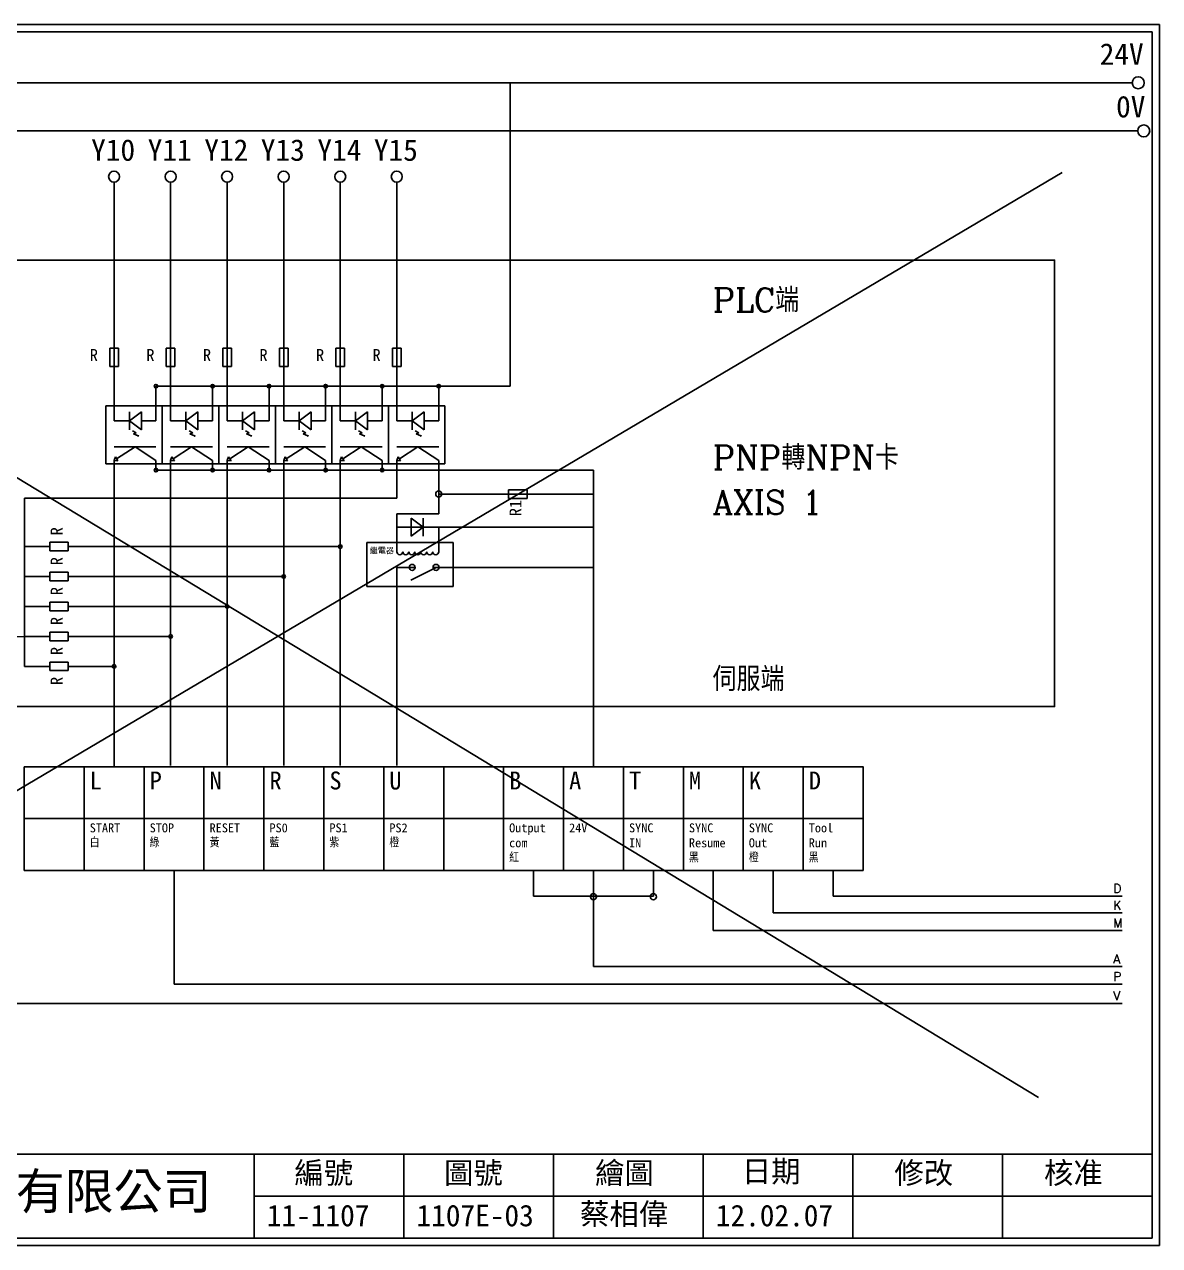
# Model space of a CAD drawing. Extents: x 627 to 914, y 3 to 207.
# Drawn here: x 724.6 to 914.2, y 3 to 207 of the extents above; entities that cross this region are included whole.
import ezdxf

# ---------------------------------------------------------------- set-up
doc = ezdxf.new("R2010")
doc.units = 0
doc.linetypes.add('HIDDEN0', pattern=[65, 50, -15])
doc.layers.get('0').update_dxf_attribs({"linetype": 'CONTINUOUS'})
doc.layers.add('圖框層', color=7, linetype='CONTINUOUS')
doc.layers.add('標尺寸層', color=3, linetype='CONTINUOUS')
doc.styles.add('CNS', font='romanc.shx', dxfattribs={"bigfont": 'chineset.shx'})
doc.styles.add('STSL', font='KAIU.TTF')

msp = doc.modelspace()

# ---------------------------------------------------------------- linework, layer by layer
at = {"color": 0}
for points in [[(724.53, 82.98), (734.54, 82.98), (734.54, 74.32), (724.53, 74.32)], [(784.59, 82.98), (794.6, 82.98), (794.6, 74.32), (784.59, 74.32)], [(724.53, 74.32), (734.54, 74.32), (734.54, 65.65), (724.53, 65.65)], [(734.54, 74.32), (744.55, 74.32), (744.55, 65.65), (734.54, 65.65)], [(744.55, 74.32), (754.56, 74.32), (754.56, 65.65), (744.55, 65.65)], [(754.56, 74.32), (764.57, 74.32), (764.57, 65.65), (754.56, 65.65)], [(764.57, 74.32), (774.58, 74.32), (774.58, 65.65), (764.57, 65.65)], [(774.58, 74.32), (784.59, 74.32), (784.59, 65.65), (774.58, 65.65)], [(784.59, 74.32), (794.6, 74.32), (794.6, 65.65), (784.59, 65.65)], [(794.6, 74.32), (804.61, 74.32), (804.61, 65.65), (794.6, 65.65)], [(804.61, 74.32), (814.62, 74.32), (814.62, 65.65), (804.61, 65.65)], [(814.62, 74.32), (824.63, 74.32), (824.63, 65.65), (814.62, 65.65)], [(824.63, 74.32), (834.64, 74.32), (834.64, 65.65), (824.63, 65.65)], [(834.64, 74.32), (844.65, 74.32), (844.65, 65.65), (834.64, 65.65)], [(844.65, 74.32), (854.66, 74.32), (854.66, 65.65), (844.65, 65.65)], [(854.66, 74.32), (864.67, 74.32), (864.67, 65.65), (854.66, 65.65)]]:
    msp.add_lwpolyline(points, close=True, dxfattribs=at)
for points in [[(734.54, 82.98), (744.55, 82.98), (744.55, 74.32), (734.54, 74.32)], [(744.55, 82.98), (754.56, 82.98), (754.56, 74.32), (744.55, 74.32)], [(754.56, 82.98), (764.57, 82.98), (764.57, 74.32), (754.56, 74.32)], [(764.57, 82.98), (774.58, 82.98), (774.58, 74.32), (764.57, 74.32)], [(774.58, 82.98), (784.59, 82.98), (784.59, 74.32), (774.58, 74.32)], [(794.6, 82.98), (804.61, 82.98), (804.61, 74.32), (794.6, 74.32)], [(804.61, 82.98), (814.62, 82.98), (814.62, 74.32), (804.61, 74.32)], [(814.62, 82.98), (824.63, 82.98), (824.63, 74.32), (814.62, 74.32)], [(824.63, 82.98), (834.64, 82.98), (834.64, 74.32), (824.63, 74.32)], [(834.64, 82.98), (844.65, 82.98), (844.65, 74.32), (834.64, 74.32)], [(844.65, 82.98), (854.66, 82.98), (854.66, 74.32), (844.65, 74.32)], [(854.66, 82.98), (864.67, 82.98), (864.67, 74.32), (854.66, 74.32)]]:
    msp.add_lwpolyline(points, close=True)
for centre in [(910.63, 197.22), (911.55, 189.19)]:
    msp.add_circle(centre, 1, dxfattribs=at)
at = {"layer": '圖框層', "color": 0}
for p, q in [((914.2, 206.97), (627.2, 206.97)), ((914.2, 3), (914.2, 206.97)), ((912.95, 205.72), (628.45, 205.72)), ((912.95, 4.25), (912.95, 205.72))]:
    msp.add_line(p, q, dxfattribs=at)
at = {"layer": '圖框層', "color": 7}
for p, q in [((628.45, 18.25), (912.95, 18.25)), ((762.95, 4.25), (762.95, 18.25)), ((787.95, 4.25), (787.95, 18.25)), ((812.95, 4.25), (812.95, 18.25)), ((837.95, 4.25), (837.95, 18.25)), ((862.95, 4.25), (862.95, 18.25)), ((887.95, 4.25), (887.95, 18.25)), ((762.95, 11.25), (912.95, 11.25)), ((628.45, 4.25), (912.95, 4.25)), ((627.2, 3), (914.2, 3))]:
    msp.add_line(p, q, dxfattribs=at)
at = {"layer": '標尺寸層', "color": 0}
for p, q in [((632.04, 197.22), (909.63, 197.22)), ((632.68, 189.19), (910.55, 189.19))]:
    msp.add_line(p, q, dxfattribs=at)
at = {"layer": '標尺寸層'}
for p, q in [((805.72, 146.55), (805.72, 197.22)), ((767.88, 144.65), (767.88, 180.63)), ((777.32, 144.65), (777.32, 180.63)), ((786.77, 144.65), (786.77, 180.63)), ((767.16, 152.91), (767.88, 152.91)), ((767.16, 152.91), (767.16, 149.81)), ((768.6, 152.91), (767.88, 152.91)), ((768.6, 152.91), (768.6, 149.81)), ((776.6, 152.91), (777.32, 152.91)), ((776.6, 152.91), (776.6, 149.81)), ((778.05, 152.91), (777.32, 152.91)), ((778.05, 152.91), (778.05, 149.81)), ((786.05, 152.91), (786.77, 152.91)), ((786.05, 152.91), (786.05, 149.81)), ((787.49, 152.91), (786.77, 152.91)), ((787.49, 152.91), (787.49, 149.81)), ((767.16, 149.81), (767.88, 149.81)), ((768.6, 149.81), (767.88, 149.81)), ((776.6, 149.81), (777.32, 149.81)), ((778.05, 149.81), (777.32, 149.81)), ((786.05, 149.81), (786.77, 149.81)), ((787.49, 149.81), (786.77, 149.81)), ((746.54, 146.55), (805.72, 146.55)), ((746.54, 144.65), (746.54, 146.55)), ((755.99, 144.65), (755.99, 146.55)), ((765.43, 144.65), (765.43, 146.55)), ((774.88, 144.65), (774.88, 146.55)), ((784.32, 144.65), (784.32, 146.55)), ((793.77, 144.65), (793.77, 146.55)), ((747.59, 143.29), (738.15, 143.29)), ((738.15, 143.29), (738.15, 133.55)), ((739.54, 140.77), (739.54, 144.65)), ((746.54, 144.65), (746.54, 140.77)), ((757.04, 143.29), (747.59, 143.29)), ((747.59, 143.29), (747.59, 133.55)), ((747.59, 143.29), (747.59, 133.55)), ((748.99, 140.77), (748.99, 144.65)), ((755.99, 144.65), (755.99, 140.77)), ((766.48, 143.29), (757.04, 143.29)), ((757.04, 143.29), (757.04, 133.55)), ((757.04, 143.29), (757.04, 133.55)), ((758.43, 140.77), (758.43, 144.65)), ((765.43, 144.65), (765.43, 140.77)), ((775.93, 143.29), (766.48, 143.29)), ((766.48, 143.29), (766.48, 133.55)), ((766.48, 143.29), (766.48, 133.55)), ((767.88, 140.77), (767.88, 144.65)), ((774.88, 144.65), (774.88, 140.77)), ((785.37, 143.29), (775.93, 143.29)), ((775.93, 143.29), (775.93, 133.55)), ((775.93, 143.29), (775.93, 133.55)), ((777.32, 140.77), (777.32, 144.65)), ((784.32, 144.65), (784.32, 140.77)), ((794.82, 143.29), (785.37, 143.29)), ((785.37, 143.29), (785.37, 133.55)), ((785.37, 143.29), (785.37, 133.55)), ((786.77, 140.77), (786.77, 144.65)), ((793.77, 144.65), (793.77, 140.77)), ((794.82, 143.29), (794.82, 133.55)), ((794.82, 143.29), (794.82, 133.55)), ((742.1, 140.77), (739.54, 140.77)), ((742.1, 142.27), (742.1, 139.27)), ((744.1, 142.27), (742.1, 140.77)), ((742.1, 140.77), (744.1, 139.27)), ((744.1, 142.27), (744.1, 139.27)), ((746.54, 140.77), (744.1, 140.77)), ((751.55, 140.77), (748.99, 140.77)), ((751.55, 142.27), (751.55, 139.27)), ((753.55, 142.27), (751.55, 140.77)), ((751.55, 140.77), (753.55, 139.27)), ((753.55, 142.27), (753.55, 139.27)), ((755.99, 140.77), (753.55, 140.77)), ((760.99, 140.77), (758.43, 140.77)), ((760.99, 142.27), (760.99, 139.27)), ((762.99, 142.27), (760.99, 140.77)), ((760.99, 140.77), (762.99, 139.27)), ((762.99, 142.27), (762.99, 139.27)), ((765.43, 140.77), (762.99, 140.77)), ((770.44, 140.77), (767.88, 140.77)), ((770.44, 142.27), (770.44, 139.27)), ((772.44, 142.27), (770.44, 140.77)), ((770.44, 140.77), (772.44, 139.27)), ((772.44, 142.27), (772.44, 139.27)), ((774.88, 140.77), (772.44, 140.77)), ((779.88, 140.77), (777.32, 140.77)), ((779.88, 142.27), (779.88, 139.27)), ((781.88, 142.27), (779.88, 140.77)), ((779.88, 140.77), (781.88, 139.27)), ((781.88, 142.27), (781.88, 139.27)), ((784.32, 140.77), (781.88, 140.77)), ((789.33, 140.77), (786.77, 140.77)), ((789.33, 142.27), (789.33, 139.27)), ((791.33, 142.27), (789.33, 140.77)), ((789.33, 140.77), (791.33, 139.27)), ((791.33, 142.27), (791.33, 139.27)), ((793.77, 140.77), (791.33, 140.77)), ((742.61, 139.06), (743.22, 138.77)), ((743.22, 138.77), (742.77, 138.6)), ((752.06, 139.06), (752.67, 138.77)), ((752.67, 138.77), (752.22, 138.6)), ((761.5, 139.06), (762.11, 138.77)), ((762.11, 138.77), (761.66, 138.6)), ((770.95, 139.06), (771.56, 138.77)), ((771.56, 138.77), (771.11, 138.6)), ((780.39, 139.06), (781.01, 138.77)), ((781.01, 138.77), (780.55, 138.6)), ((789.84, 139.06), (790.45, 138.77)), ((790.45, 138.77), (790, 138.6)), ((742.77, 138.6), (743.54, 138.25)), ((743.52, 138.21), (743.56, 138.29)), ((743.52, 138.21), (743.6, 138.22)), ((743.6, 138.22), (743.56, 138.29)), ((752.22, 138.6), (752.99, 138.25)), ((752.97, 138.21), (753.01, 138.29)), ((752.97, 138.21), (753.05, 138.22)), ((753.05, 138.22), (753.01, 138.29)), ((761.66, 138.6), (762.43, 138.25)), ((762.41, 138.21), (762.45, 138.29)), ((762.41, 138.21), (762.5, 138.22)), ((762.5, 138.22), (762.45, 138.29)), ((771.11, 138.6), (771.88, 138.25)), ((771.86, 138.21), (771.9, 138.29)), ((771.86, 138.21), (771.94, 138.22)), ((771.94, 138.22), (771.9, 138.29)), ((780.55, 138.6), (781.32, 138.25)), ((781.3, 138.21), (781.34, 138.29)), ((781.3, 138.21), (781.39, 138.22)), ((781.39, 138.22), (781.34, 138.29)), ((790, 138.6), (790.77, 138.25)), ((790.75, 138.21), (790.79, 138.29)), ((790.75, 138.21), (790.83, 138.22)), ((790.83, 138.22), (790.79, 138.29)), ((746.54, 136.4), (739.54, 136.4)), ((739.76, 134.75), (739.54, 134.14)), ((739.76, 134.75), (740.18, 134.09)), ((743.04, 136.4), (739.97, 134.42)), ((746.54, 134.14), (743.04, 136.4)), ((755.99, 136.4), (748.99, 136.4)), ((749.21, 134.75), (748.99, 134.14)), ((749.21, 134.75), (749.63, 134.09)), ((752.49, 136.4), (749.42, 134.42)), ((755.99, 134.14), (752.49, 136.4)), ((765.43, 136.4), (758.43, 136.4)), ((758.65, 134.75), (758.43, 134.14)), ((758.65, 134.75), (759.08, 134.09)), ((761.93, 136.4), (758.86, 134.42)), ((765.43, 134.14), (761.93, 136.4)), ((774.88, 136.4), (767.88, 136.4)), ((768.1, 134.75), (767.88, 134.14)), ((768.1, 134.75), (768.52, 134.09)), ((771.38, 136.4), (768.31, 134.42)), ((774.88, 134.14), (771.38, 136.4)), ((784.32, 136.4), (777.32, 136.4)), ((777.55, 134.75), (777.32, 134.14)), ((777.55, 134.75), (777.97, 134.09)), ((780.82, 136.4), (777.76, 134.42)), ((784.32, 134.14), (780.82, 136.4)), ((793.77, 136.4), (786.77, 136.4)), ((786.99, 134.75), (786.77, 134.14)), ((786.99, 134.75), (787.41, 134.09)), ((790.27, 136.4), (787.2, 134.42)), ((793.77, 134.14), (790.27, 136.4)), ((738.15, 133.55), (747.59, 133.55)), ((739.54, 134.14), (740.18, 134.09)), ((739.54, 134.14), (739.54, 132.53)), ((746.54, 134.14), (746.54, 132.53)), ((747.59, 133.55), (757.04, 133.55)), ((748.99, 134.14), (749.63, 134.09)), ((748.99, 134.14), (748.99, 132.53)), ((755.99, 134.14), (755.99, 132.53)), ((757.04, 133.55), (766.48, 133.55)), ((758.43, 134.14), (759.08, 134.09)), ((758.43, 134.14), (758.43, 132.53)), ((765.43, 134.14), (765.43, 132.53)), ((766.48, 133.55), (775.93, 133.55)), ((767.88, 134.14), (768.52, 134.09)), ((767.88, 134.14), (767.88, 132.53)), ((774.88, 134.14), (774.88, 132.53)), ((775.93, 133.55), (785.37, 133.55)), ((777.32, 134.14), (777.97, 134.09)), ((777.32, 134.14), (777.32, 132.53)), ((784.32, 134.14), (784.32, 132.53)), ((785.37, 133.55), (794.82, 133.55)), ((786.77, 134.14), (787.41, 134.09)), ((786.77, 134.14), (786.77, 132.53)), ((793.77, 134.14), (793.77, 132.53)), ((793.77, 134.14), (793.77, 125.24)), ((739.54, 132.53), (739.54, 100.05)), ((746.54, 132.53), (819.62, 132.53)), ((748.99, 132.53), (748.99, 105.05)), ((758.43, 132.53), (758.43, 110.05)), ((767.88, 132.53), (767.88, 115.05)), ((777.32, 132.53), (777.32, 120.05)), ((786.77, 132.53), (786.77, 127.82)), ((819.62, 82.98), (819.62, 132.53)), ((819.62, 83.18), (819.62, 132.53)), ((793.77, 128.53), (819.62, 128.53)), ((805.45, 129.25), (805.45, 128.53)), ((805.45, 129.25), (808.55, 129.25)), ((805.45, 127.81), (805.45, 128.53)), ((808.55, 129.25), (808.55, 128.53)), ((808.55, 127.81), (808.55, 128.53)), ((724.6, 127.82), (786.77, 127.82)), ((724.6, 99.75), (724.6, 127.82)), ((805.45, 127.81), (808.55, 127.81)), ((786.77, 118.88), (786.77, 125.24)), ((786.77, 125.24), (793.77, 125.24)), ((789.18, 121.52), (789.18, 124.52)), ((791.18, 123.02), (789.18, 124.52)), ((791.18, 121.52), (791.18, 124.52)), ((793.77, 123.02), (786.77, 123.02)), ((789.18, 121.52), (791.18, 123.02)), ((793.77, 118.88), (793.77, 123.02)), ((793.77, 123.02), (819.62, 123.02)), ((728.78, 120.47), (728.78, 119.75)), ((728.78, 120.47), (731.88, 120.47)), ((731.88, 120.47), (731.88, 119.75)), ((781.79, 120.44), (796.16, 120.44)), ((781.79, 113.08), (781.79, 120.44)), ((796.16, 120.44), (796.16, 113.08)), ((728.78, 119.75), (724.6, 119.75)), ((728.78, 119.03), (728.78, 119.75)), ((728.78, 119.03), (731.88, 119.03)), ((731.88, 119.03), (731.88, 119.75)), ((731.88, 119.75), (777.62, 119.75)), ((777.32, 119.45), (777.32, 83.18)), ((786.77, 116.28), (786.77, 83.18)), ((786.77, 116.28), (786.77, 83.18)), ((786.77, 116.28), (789.83, 116.28)), ((793.33, 116.28), (789.12, 114.17)), ((792.83, 116.28), (819.62, 116.28)), ((728.78, 114.75), (724.6, 114.75)), ((728.78, 115.47), (728.78, 114.75)), ((728.78, 115.47), (731.88, 115.47)), ((728.78, 114.03), (728.78, 114.75)), ((731.88, 115.47), (731.88, 114.75)), ((731.88, 114.03), (731.88, 114.75)), ((731.88, 114.75), (768.18, 114.75)), ((767.88, 114.45), (767.88, 83.18)), ((728.78, 114.03), (731.88, 114.03)), ((796.16, 113.08), (781.79, 113.08)), ((728.78, 110.47), (728.78, 109.75)), ((728.78, 110.47), (731.88, 110.47)), ((731.88, 110.47), (731.88, 109.75)), ((728.78, 109.75), (724.6, 109.75)), ((728.78, 109.03), (728.78, 109.75)), ((728.78, 109.03), (731.88, 109.03)), ((731.88, 109.03), (731.88, 109.75)), ((731.88, 109.75), (758.73, 109.75)), ((758.43, 109.45), (758.43, 83.18)), ((719.52, 104.69), (724.6, 104.75)), ((728.78, 104.75), (724.6, 104.75)), ((728.78, 105.47), (728.78, 104.75)), ((728.78, 105.47), (731.88, 105.47)), ((728.78, 104.03), (728.78, 104.75)), ((728.78, 104.03), (731.88, 104.03)), ((731.88, 105.47), (731.88, 104.75)), ((731.88, 104.03), (731.88, 104.75)), ((731.88, 104.75), (749.29, 104.75)), ((748.99, 104.45), (748.99, 83.18)), ((728.78, 100.47), (728.78, 99.75)), ((728.78, 100.47), (731.88, 100.47)), ((731.88, 100.47), (731.88, 99.75)), ((728.78, 99.75), (724.6, 99.75)), ((728.78, 99.03), (728.78, 99.75)), ((728.78, 99.03), (731.88, 99.03)), ((731.88, 99.03), (731.88, 99.75)), ((731.88, 99.75), (739.84, 99.75)), ((739.54, 99.45), (739.54, 91.97)), ((739.54, 82.98), (739.54, 91.97)), ((749.55, 65.65), (749.55, 46.65)), ((829.63, 65.65), (829.63, 61.38)), ((839.64, 65.65), (839.64, 55.63)), ((849.65, 65.65), (849.65, 58.58)), ((859.66, 65.65), (859.66, 61.38)), ((829.63, 61.38), (809.61, 61.38)), ((819.62, 61.27), (819.62, 49.6)), ((859.66, 61.38), (907.95, 61.38)), ((849.65, 58.58), (907.96, 58.58)), ((839.64, 55.63), (907.96, 55.63)), ((819.62, 49.6), (907.96, 49.6)), ((749.55, 46.65), (907.96, 46.65)), ((719.52, 43.46), (907.96, 43.46))]:
    msp.add_line(p, q, dxfattribs=at)
at = {"layer": '標尺寸層', "color": 1}
for p, q in [((636.63, 27.73), (897.93, 182.25)), ((645.66, 178.3), (893.98, 27.73))]:
    msp.add_line(p, q, dxfattribs=at)
at = {"layer": '標尺寸層', "color": 3}
for p, q in [((739.54, 144.65), (739.54, 180.63)), ((748.99, 144.65), (748.99, 180.63)), ((758.43, 144.65), (758.43, 180.63)), ((738.82, 152.91), (739.54, 152.91)), ((738.82, 152.91), (738.82, 149.81)), ((740.27, 152.91), (739.54, 152.91)), ((740.27, 152.91), (740.27, 149.81)), ((748.26, 152.91), (748.99, 152.91)), ((748.26, 152.91), (748.26, 149.81)), ((749.71, 152.91), (748.99, 152.91)), ((749.71, 152.91), (749.71, 149.81)), ((757.71, 152.91), (758.43, 152.91)), ((757.71, 152.91), (757.71, 149.81)), ((759.16, 152.91), (758.43, 152.91)), ((759.16, 152.91), (759.16, 149.81)), ((738.82, 149.81), (739.54, 149.81)), ((740.27, 149.81), (739.54, 149.81)), ((748.26, 149.81), (748.99, 149.81)), ((749.71, 149.81), (748.99, 149.81)), ((757.71, 149.81), (758.43, 149.81)), ((759.16, 149.81), (758.43, 149.81))]:
    msp.add_line(p, q, dxfattribs=at)
at = {"layer": '標尺寸層', "linetype": 'HIDDEN0'}
for p, q in [((809.61, 65.65), (809.61, 61.38)), ((819.62, 65.65), (819.62, 61.27))]:
    msp.add_line(p, q, dxfattribs=at)
at = {"layer": '標尺寸層'}
msp.add_lwpolyline([(631.25, 167.62), (896.66, 167.62), (896.66, 93.04), (631.25, 93.04)], close=True, dxfattribs=at)
at = {"layer": '標尺寸層', "color": 7}
for centre in [(739.54, 181.55), (748.99, 181.55), (758.43, 181.55), (767.88, 181.55), (777.32, 181.55), (786.77, 181.55)]:
    msp.add_circle(centre, 0.92, dxfattribs=at)
at = {"layer": '標尺寸層'}
for centre, radius in [((746.54, 146.55), 0.3), ((755.99, 146.55), 0.3), ((765.43, 146.55), 0.3), ((774.88, 146.55), 0.3), ((784.32, 146.55), 0.3), ((793.77, 146.55), 0.3), ((746.54, 132.53), 0.3), ((755.99, 132.53), 0.3), ((765.43, 132.53), 0.3), ((774.88, 132.53), 0.3), ((784.32, 132.53), 0.3), ((793.77, 128.53), 0.5), ((777.32, 119.75), 0.3), ((789.33, 116.28), 0.5), ((793.33, 116.28), 0.5), ((767.88, 114.75), 0.3), ((758.43, 109.75), 0.3), ((748.99, 104.75), 0.3), ((739.54, 99.75), 0.3), ((819.62, 61.27), 0.5), ((829.63, 61.27), 0.5)]:
    msp.add_circle(centre, radius, dxfattribs=at)
for centre in [(787.27, 118.88), (788.27, 118.88), (789.27, 118.88), (790.27, 118.88), (791.27, 118.88), (792.27, 118.88), (793.27, 118.88)]:
    msp.add_arc(centre, 0.5, 180, 0, dxfattribs=at)

# ---------------------------------------------------------------- texts
at = {"color": 0, "attachment_point": 1}
for s, insert, char_height, width in [('R', (735.48, 152.75), 2, 1.7479), ('R', (744.93, 152.75), 2, 1.7479), ('R', (754.38, 152.75), 2, 1.7479), ('R', (763.82, 152.75), 2, 1.7479), ('R', (773.27, 152.75), 2, 1.7479), ('R', (782.71, 152.75), 2, 1.7479), ('{\\Fromanc,chineset|c136;繼電器}', (782.24, 119.5), 1, 3.8325), ('L', (735.47, 82.18), 3, 8.2913), ('START\\P{\\Fromanc,chineset|c136;白}', (735.47, 73.52), 1.5, 8.2913), ('STOP\\P{\\Fromanc,chineset|c136;綠}', (745.48, 73.52), 1.5, 8.2913), ('RESET\\P{\\Fromanc,chineset|c136;黃}', (755.49, 73.52), 1.5, 8.2913), ('PS0\\P{\\Fromanc,chineset|c136;藍}', (765.5, 73.52), 1.5, 8.2913), ('PS1\\P{\\Fromanc,chineset|c136;紫}', (775.51, 73.52), 1.5, 8.2913), ('PS2\\P{\\Fromanc,chineset|c136;橙}', (785.52, 73.52), 1.5, 8.2913), ('Output\\Pcom\\P{\\Fromanc,chineset|c136;紅}', (805.54, 73.52), 1.5, 8.2913), ('24V', (815.55, 73.52), 1.5, 8.2913), ('SYNC\\PIN', (825.56, 73.52), 1.5, 8.2913), ('SYNC\\PResume\\P{\\Fromanc,chineset|c136;黑}', (835.57, 73.52), 1.5, 8.2913), ('SYNC\\POut\\P{\\Fromanc,chineset|c136;橙}', (845.58, 73.52), 1.5, 8.2913), ('Tool\\PRun\\P{\\Fromanc,chineset|c136;黑}', (855.59, 73.52), 1.5, 8.2913)]:
    msp.add_mtext(s, dxfattribs=dict(at, insert=insert, char_height=char_height, width=width))
at = {"color": 0, "char_height": 2, "width": 1.7479, "attachment_point": 1, "rotation": 90}
for s, insert in [('R1', (805.6, 124.82)), ('R', (728.94, 121.63)), ('R', (728.94, 116.63)), ('R', (728.94, 111.63)), ('R', (728.94, 106.63)), ('R', (728.94, 101.63)), ('R', (728.94, 96.63))]:
    msp.add_mtext(s, dxfattribs=dict(at, insert=insert))
at = {"char_height": 3, "width": 8.2913, "attachment_point": 1}
for s, insert in [('P', (745.48, 82.18)), ('N', (755.49, 82.18)), ('R', (765.5, 82.18)), ('S', (775.51, 82.18)), ('U', (785.52, 82.18)), ('B', (805.54, 82.18)), ('A', (815.55, 82.18)), ('T', (825.56, 82.18)), ('M', (835.57, 82.18)), ('K', (845.58, 82.18)), ('D', (855.59, 82.18))]:
    msp.add_mtext(s, dxfattribs=dict(at, insert=insert))
at = {"layer": '圖框層', "color": 0, "style": 'STSL'}
for s, p in [('24V', (904.19, 200.22)), ('0V', (906.93, 191.44))]:
    msp.add_text(s, height=3.6, dxfattribs=at).set_placement(p)
at = {"layer": '圖框層', "color": 4, "style": 'STSL'}
for s, height, p in [('Y10', 3.6, (735.71, 184.19)), ('Y11', 3.6, (745.16, 184.19)), ('Y12', 3.6, (754.61, 184.19)), ('Y13', 3.6, (764.05, 184.19)), ('Y14', 3.6, (773.5, 184.19)), ('Y15', 3.6, (782.94, 184.19)), ('編號', 3.6, (769.66, 13.34)), ('圖號', 3.6, (794.66, 13.34)), ('繪圖', 3.6, (819.89, 13.34)), ('日期', 3.6, (844.41, 13.59)), ('修改', 3.6, (869.89, 13.34)), ('核准', 3.6, (894.89, 13.34)), ('泓陞自動化科技有限公司', 6, (665.8, 9.08)), ('蔡相偉', 3.6, (817.38, 6.47)), ('11-1107', 3.6, (765.06, 6.22)), ('1107E-03', 3.6, (790.06, 6.22)), ('12.02.07', 3.6, (840.06, 6.22))]:
    msp.add_text(s, height=height, dxfattribs=at).set_placement(p)
at = {"layer": '標尺寸層', "attachment_point": 1, "style": 'CNS'}
for s, insert, char_height, width in [('PLC端', (839.53, 162.94), 4, 34.9569), ('PNP轉NPN卡', (839.53, 136.62), 4, 34.9569), ('AXIS 1', (839.53, 129.15), 4, 34.9569), ('伺服端', (839.53, 99.62), 4, 34.9569), ('D', (906.45, 63.4), 1.5, 1.9111), ('K', (906.45, 60.6), 1.5, 1.9111), ('M', (906.45, 57.65), 1.5, 1.9111), ('A', (906.45, 51.62), 1.5, 1.9111), ('P', (906.45, 48.67), 1.5, 1.9111), ('V', (906.45, 45.48), 1.5, 1.9111)]:
    msp.add_mtext(s, dxfattribs=dict(at, insert=insert, char_height=char_height, width=width))

doc.saveas('drawing.dxf')
